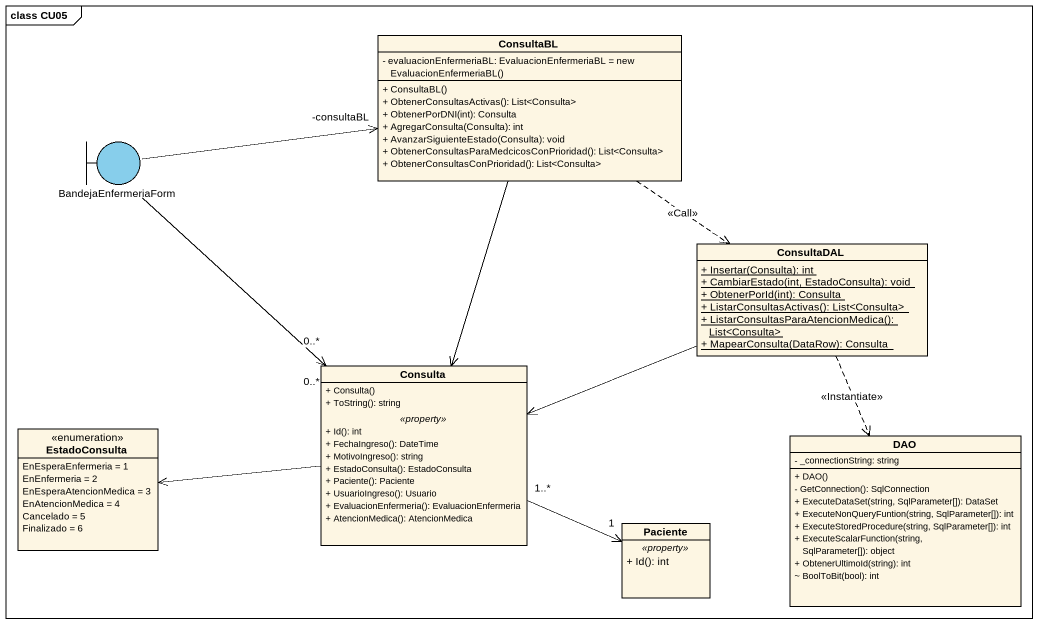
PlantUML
@startuml
mainframe class CU05
allowmixing
hide circle
hide empty members
skinparam classAttributeIconSize 0
class ConsultaBL {
  {field} - evaluacionEnfermeriaBL: EvaluacionEnfermeriaBL = new EvaluacionEnfermeriaBL()
  + ConsultaBL()
  + ObtenerConsultasActivas(): List<Consulta>
  + ObtenerPorDNI(int): Consulta
  + AgregarConsulta(Consulta): int
  + AvanzarSiguienteEstado(Consulta): void
  + ObtenerConsultasParaMedcicosConPrioridad(): List<Consulta>
  + ObtenerConsultasConPrioridad(): List<Consulta>
}
boundary BandejaEnfermeriaForm #87CEEB
class ConsultaDAL {
  {static} + Insertar(Consulta): int
  {static} + CambiarEstado(int, EstadoConsulta): void
  {static} + ObtenerPorId(int): Consulta
  {static} + ListarConsultasActivas(): List<Consulta>
  {static} + ListarConsultasParaAtencionMedica(): List<Consulta>
  {static} + MapearConsulta(DataRow): Consulta
}
class Consulta {
  + Consulta()
  + ToString(): string
  .. <<property>> ..
  + Id(): int
  + FechaIngreso(): DateTime
  + MotivoIngreso(): string
  + EstadoConsulta(): EstadoConsulta
  + Paciente(): Paciente
  + UsuarioIngreso(): Usuario
  + EvaluacionEnfermeria(): EvaluacionEnfermeria
  + AtencionMedica(): AtencionMedica
}
enum EstadoConsulta {
  EnEsperaEnfermeria = 1
  EnEnfermeria = 2
  EnEsperaAtencionMedica = 3
  EnAtencionMedica = 4
  Cancelado = 5
  Finalizado = 6
}
class DAO {
  - _connectionString: string
  + DAO()
  - GetConnection(): SqlConnection
  + ExecuteDataSet(string, SqlParameter[]): DataSet
  + ExecuteNonQueryFuntion(string, SqlParameter[]): int
  + ExecuteStoredProcedure(string, SqlParameter[]): int
  + ExecuteScalarFunction(string, SqlParameter[]): object
  + ObtenerUltimoId(string): int
  ~ BoolToBit(bool): int
}
class Paciente {
  .. <<property>> ..
  + Id(): int
}
ConsultaBL ..> ConsultaDAL : <<Call>>
ConsultaBL --> Consulta
BandejaEnfermeriaForm -right-> "-consultaBL" ConsultaBL
BandejaEnfermeriaForm --> "0..*" Consulta
BandejaEnfermeriaForm --> "0..*" Consulta
ConsultaDAL -left-> Consulta
ConsultaDAL ..> DAO : <<Instantiate>>
Consulta -left-> EstadoConsulta
Paciente "1" <-left- "1..*" Consulta
@enduml
